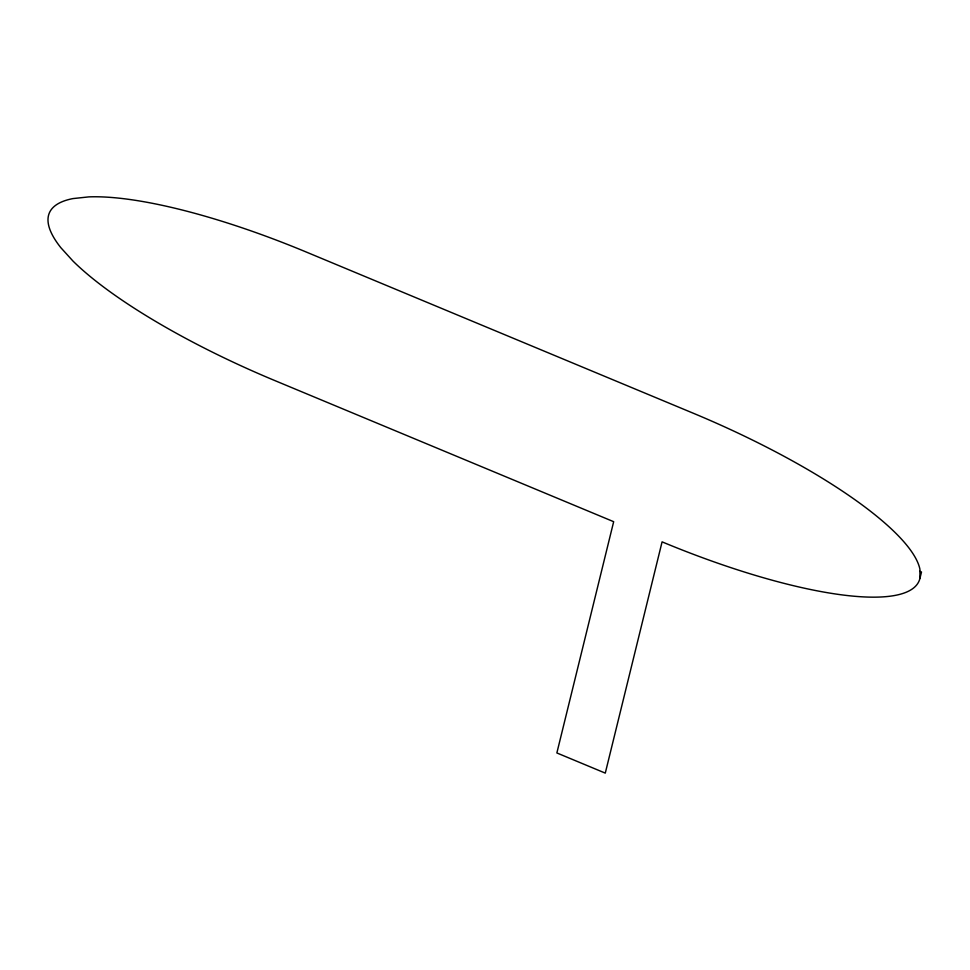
<?xml version="1.0" encoding="UTF-8"?>
<svg xmlns="http://www.w3.org/2000/svg" width="970" height="970" viewBox="0 0 970 970"><rect width="100%" height="100%" fill="white"/><g stroke="black" fill="none" stroke-linecap="round" stroke-linejoin="round"><path stroke-width="1.45" d="M919.924 578.423L919.912 569.184A262.421 65.317 23.2 0 0 693.635 413.378L306.338 252.067A262.421 65.317 23.2 0 0 88.816 196.886L72.968 198.583A262.421 65.317 23.2 0 0 60.892 247.75L73.041 261.124A262.421 65.317 23.2 0 0 274.789 380.555L613.67 521.69L556.865 752.95L605.28 773.114L662.086 541.854A262.421 65.317 23.2 0 0 919.924 578.423L921.5 572.009L919.912 571.342"/></g></svg>
